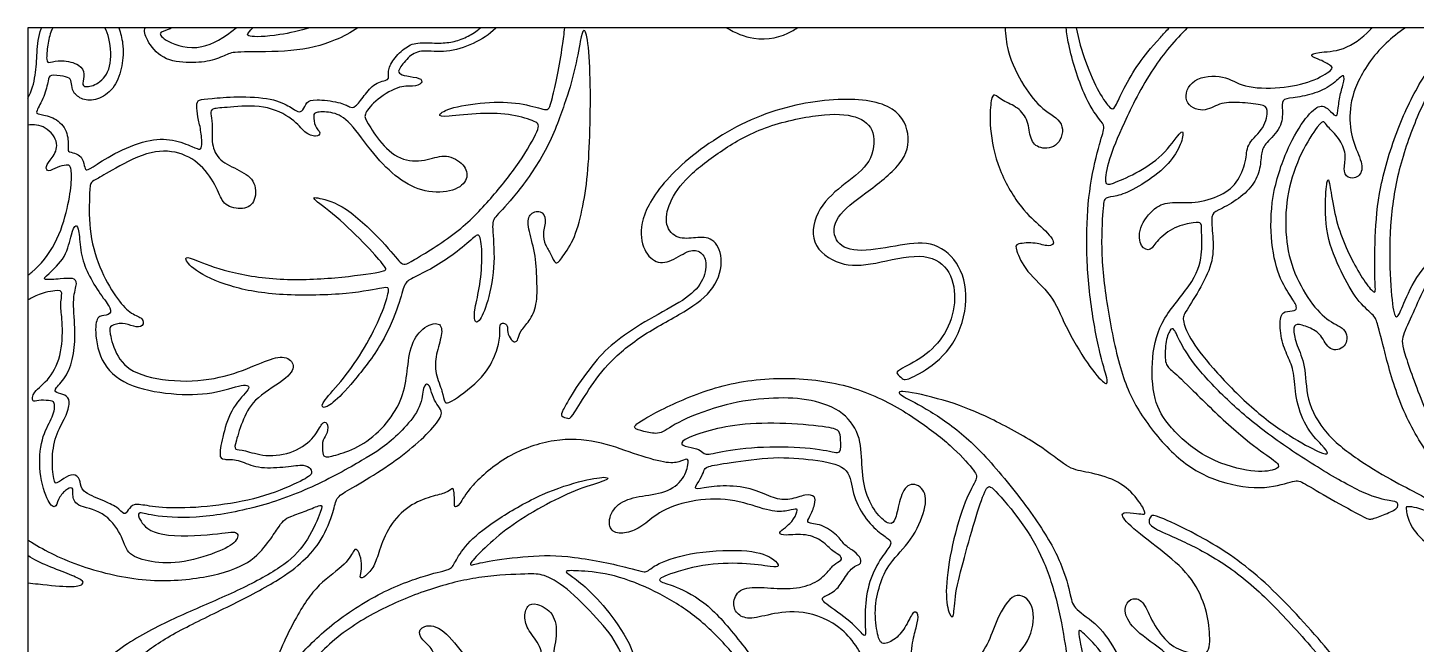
# Model space of a CAD drawing. Header units: millimetres. Extents: x 13 to 273, y -113 to 93.
# Drawn here: x 13.1 to 86.6, y 59.9 to 92.6 of the extents above; entities that cross this region are included whole.
import ezdxf

# ---------------------------------------------------------------- set-up
doc = ezdxf.new("R2010")
doc.units = ezdxf.units.MM
doc.header["$MEASUREMENT"] = 0
doc.layers.add('Layer 03', color=5, linetype='Continuous')

msp = doc.modelspace()

# ---------------------------------------------------------------- linework, layer by layer
at = {"layer": 'Layer 03'}
for p, q in [((13.123, 92.581), (13.123, -97.448)), ((172.577, 92.581), (13.123, 92.581))]:
    msp.add_line(p, q, dxfattribs=at)
for points, knots in [([(13.123, 88.853), (13.341, 89.229), (13.557, 90.089), (13.607, 91.242), (13.677, 92.141), (13.851, 92.565), (13.858, 92.581)], [104.133698, 104.133698, 104.133698, 104.133698, 105.724371, 107.326256, 108.92814, 108.993281, 108.993281, 108.993281, 108.993281]), ([(17.938, 92.581), (18.038, 92.304), (18.224, 91.553), (18.137, 90.555), (17.784, 89.425), (16.915, 88.751), (16.078, 88.714), (15.525, 89.099), (15.438, 89.537), (15.419, 89.887), (15.074, 90.031), (14.239, 90.103), (14.231, 89.884), (14.018, 88.922), (13.504, 88.072), (13.665, 88.006), (14.441, 87.903), (15.225, 87.244), (15.285, 86.292), (15.211, 86.016), (15.596, 85.957), (15.981, 85.787), (16.136, 85.247), (16.166, 85.003), (16.432, 85.106), (17.625, 85.928), (19.489, 86.697), (20.812, 86.714), (21.952, 86.232), (22.259, 86.109), (22.364, 86.285), (22.29, 87.197), (22.113, 87.86), (22.043, 88.517), (22.126, 88.798), (22.747, 88.827), (24.135, 88.957), (26.126, 88.868), (27.072, 88.369), (27.442, 88.094), (27.692, 88.162), (27.864, 88.661), (28.26, 88.816), (29.697, 88.653), (30.187, 88.36), (30.42, 88.326), (30.927, 88.971), (31.474, 89.706), (32.326, 89.8), (32.145, 90.179), (32.352, 90.807), (33.062, 91.535), (33.689, 91.839), (34.826, 91.741), (35.609, 91.808), (36.351, 92.069), (36.833, 92.365), (37.053, 92.554), (37.084, 92.581)], [49.95876, 49.95876, 49.95876, 49.95876, 50.514083, 51.449529, 52.384975, 53.320421, 54.255866, 55.191312, 56.126758, 57.062204, 57.99765, 58.933096, 59.868542, 60.803988, 61.739434, 62.67488, 63.610326, 64.545772, 65.481218, 66.416664, 67.35211, 68.287556, 69.223002, 70.158448, 71.093894, 72.02934, 72.964786, 73.900232, 74.835678, 75.771124, 76.70657, 77.642016, 78.577462, 79.512908, 80.448354, 81.3838, 82.319246, 83.254692, 84.190138, 85.125584, 86.06103, 86.996476, 87.931922, 88.867368, 89.802813, 90.738259, 91.673705, 92.609151, 93.544597, 94.480043, 95.415489, 96.350935, 97.286381, 98.221827, 99.157273, 100.092719, 101.028165, 101.184975, 101.184975, 101.184975, 101.184975]), ([(14.447, 92.581), (14.425, 92.537), (14.283, 92.227), (14.174, 91.705), (14.084, 90.762), (14.244, 90.722), (14.856, 90.913), (15.95, 90.652), (16.151, 90.13), (15.991, 89.598), (16.101, 89.407), (16.854, 89.558), (17.596, 90.391), (17.514, 91.817), (17.289, 92.414), (17.207, 92.581)], [0.705769, 0.705769, 0.705769, 0.705769, 0.84557, 1.691141, 2.536711, 3.382282, 4.227852, 5.073422, 5.918993, 6.764563, 7.610134, 8.455704, 9.301274, 10.146845, 10.540291, 10.540291, 10.540291, 10.540291]), ([(37.909, 92.581), (37.897, 92.569), (37.576, 92.238), (36.732, 91.69), (35.262, 91.221), (33.964, 91.429), (33.315, 91.131), (32.739, 90.365), (32.721, 90.176), (33.117, 90.013), (33.946, 89.941), (34.046, 89.644), (33.532, 89.437), (32.766, 89.554), (31.399, 88.666), (30.876, 87.931), (31.05, 87.644), (31.785, 86.435), (32.973, 85.442), (34.337, 85.563), (35.26, 85.94), (36.279, 85.362), (36.487, 84.568), (35.757, 83.886), (34.121, 83.814), (32.717, 84.552), (31.441, 85.811), (30.122, 87.718), (29.298, 88.131), (28.322, 88.14), (28.238, 87.973), (28.296, 87.34), (28.679, 87.008), (28.43, 86.766), (27.76, 86.989), (27.274, 87.736), (25.657, 88.556), (23.647, 88.345), (22.837, 88.327), (22.782, 88.069), (22.925, 87.561), (22.824, 86.545), (23.126, 85.602), (24.2, 85.096), (25.192, 84.567), (25.229, 83.37), (24.567, 82.893), (23.471, 83.155), (23.254, 83.876), (22.473, 85.257), (21.177, 86.067), (19.484, 86.111), (17.358, 84.914), (16.642, 84.49), (16.434, 84.411), (16.385, 83.838), (16.348, 81.63), (16.991, 79.615), (17.907, 78.115), (18.627, 77.38), (19.255, 77.237), (19.264, 76.743), (18.741, 76.724), (18.143, 77.009), (17.458, 76.8), (17.43, 76.572), (17.772, 75.108), (18.894, 74.11), (21.577, 73.754), (23.871, 74.143), (25.6, 74.911), (26.663, 75.275), (27.308, 74.815), (27.032, 74.078), (25.112, 73.003), (24.509, 71.884), (24.109, 70.589), (24.033, 70.208), (24.551, 70.252), (25.637, 69.841), (27.278, 70.044), (28.372, 70.953), (28.691, 71.708), (28.987, 71.746), (29.032, 71.085), (28.698, 70.805), (28.721, 70.152), (28.758, 69.789), (29.447, 69.946), (30.754, 70.391), (32.044, 71.457), (32.939, 72.833), (33.211, 74.191), (33.318, 75.704), (33.977, 76.752), (35.005, 77.072), (35.083, 76.341), (34.706, 75.289), (34.662, 74.262), (35.115, 73.282), (35.151, 72.703), (35.44, 72.65), (37.348, 74.11), (37.941, 75.391), (38.153, 76.297), (38.064, 76.9), (38.298, 76.984), (38.553, 76.821), (38.478, 76.473), (38.701, 76.033), (38.918, 75.903), (39.081, 76.056), (39.162, 76.526), (39.672, 77.011), (40.094, 77.876), (40.076, 79.189), (40.004, 80.705), (39.56, 82.02), (39.605, 82.749), (40.304, 82.967), (40.605, 82.441), (40.342, 81.682), (40.507, 81.073), (40.808, 80.607), (41.071, 79.983), (41.296, 80.299), (42.025, 81.253), (42.484, 82.893), (42.772, 84.727), (42.89, 87.115), (42.92, 89.939), (42.758, 92.259), (42.536, 92.562), (42.394, 92.081), (42.073, 90.266), (41.758, 89.213), (41.52, 88.511), (41.281, 87.809), (40.642, 86.056), (38.87, 83.582), (37.8, 82.529), (37.667, 82.195), (37.901, 80.189), (37.483, 77.949), (36.965, 76.896), (36.747, 77.013), (36.747, 77.631), (37.082, 78.935), (37.199, 80.607), (37.059, 81.75), (36.796, 81.537), (35.708, 80.599), (34.594, 79.863), (33.37, 79.276), (33.058, 79.088), (32.812, 78.01), (31.965, 75.884), (30.285, 73.717), (29.195, 72.602), (28.682, 72.397), (28.669, 72.743), (29.836, 73.961), (30.977, 75.615), (31.901, 77.461), (32.298, 78.807), (32.157, 78.884), (30.298, 78.461), (26.464, 78.359), (23.728, 78.832), (21.796, 79.779), (21.361, 80.465), (21.728, 80.426), (23.278, 79.726), (26.241, 79.17), (29.473, 79.307), (32.133, 79.691), (32.13, 79.812), (31.362, 80.735), (29.625, 82.497), (28.056, 83.625), (28.386, 83.607), (29.878, 83.247), (32.078, 81.113), (32.94, 79.97), (33.162, 80.04), (35.95, 81.719), (37.646, 83.524), (39.209, 85.469), (40.267, 87.353), (40.121, 87.596), (38.808, 88.01), (37.142, 88.095), (35.173, 87.846), (34.747, 87.931), (35.416, 88.369), (37.641, 88.697), (39.428, 88.587), (40.656, 88.15), (40.79, 88.369), (41.345, 90.925), (41.511, 92.268), (41.541, 92.581)], [109.670524, 109.670524, 109.670524, 109.670524, 109.721085, 111.027289, 112.333492, 113.639695, 114.945899, 116.252102, 117.558306, 118.864509, 120.170712, 121.476916, 122.783119, 124.089323, 125.395526, 126.701729, 128.007933, 129.314136, 130.62034, 131.926543, 133.232746, 134.53895, 135.845153, 137.151357, 138.45756, 139.763763, 141.069967, 142.37617, 143.682374, 144.988577, 146.29478, 147.600984, 148.907187, 150.213391, 151.519594, 152.825797, 154.132001, 155.438204, 156.744408, 158.050611, 159.356814, 160.663018, 161.969221, 163.275425, 164.581628, 165.887831, 167.194035, 168.500238, 169.806441, 171.112645, 172.418848, 173.725052, 175.031255, 176.337458, 177.643662, 178.949865, 180.256069, 181.562272, 182.868475, 184.174679, 185.480882, 186.787086, 188.093289, 189.399492, 190.705696, 192.011899, 193.318103, 194.624306, 195.930509, 197.236713, 198.542916, 199.84912, 201.155323, 202.461526, 203.76773, 205.073933, 206.380137, 207.68634, 208.992543, 210.298747, 211.60495, 212.911154, 214.217357, 215.52356, 216.829764, 218.135967, 219.442171, 220.748374, 222.054577, 223.360781, 224.666984, 225.973188, 227.279391, 228.585594, 229.891798, 231.198001, 232.504204, 233.810408, 235.116611, 236.422815, 237.729018, 239.035221, 240.341425, 241.647628, 242.953832, 244.260035, 245.566238, 246.872442, 248.178645, 249.484849, 250.791052, 252.097255, 253.403459, 254.709662, 256.015866, 257.322069, 258.628272, 259.934476, 261.240679, 262.546883, 263.853086, 265.159289, 266.465493, 267.771696, 269.0779, 270.384103, 271.690306, 272.99651, 274.302713, 275.608917, 276.91512, 278.221323, 279.527527, 280.83373, 282.139934, 283.446137, 283.446137, 283.446137, 284.75234, 286.058544, 287.364747, 288.670951, 289.977154, 291.283357, 292.589561, 293.895764, 295.201967, 296.508171, 297.814374, 299.120578, 300.426781, 301.732984, 303.039188, 304.345391, 305.651595, 306.957798, 308.264001, 309.570205, 310.876408, 312.182612, 313.488815, 314.795018, 316.101222, 317.407425, 318.713629, 320.019832, 321.326035, 322.632239, 323.938442, 325.244646, 326.550849, 327.857052, 329.163256, 330.469459, 331.775663, 333.081866, 334.388069, 335.694273, 337.000476, 338.30668, 339.612883, 340.919086, 342.22529, 343.531493, 344.837697, 346.1439, 347.450103, 348.756307, 350.06251, 351.368714, 352.674917, 353.98112, 355.287324, 356.593527, 357.899731, 359.205934, 360.512137, 361.818341, 363.124544, 364.430747, 364.827479, 364.827479, 364.827479, 364.827479]), ([(30.589, 92.581), (30.224, 92.324), (29.135, 91.744), (27.165, 91.275), (24.168, 91.325), (23.734, 91.221), (22.948, 90.817), (21.735, 90.693), (20.205, 90.859), (19.361, 91.96), (19.265, 92.431), (19.337, 92.581)], [128.538929, 128.538929, 128.538929, 128.538929, 129.091544, 130.02699, 130.962436, 131.897882, 132.833328, 133.768774, 134.70422, 135.639666, 136.542721, 136.542721, 136.542721, 136.542721]), ([(20.761, 92.581), (20.691, 92.539), (20.398, 92.405), (20.007, 92.365), (20.304, 91.893), (22.121, 91.244), (23.527, 92.061), (24.157, 92.581)], [7.191667, 7.191667, 7.191667, 7.191667, 7.675451, 9.210541, 10.745632, 12.280722, 13.483893, 13.483893, 13.483893, 13.483893]), ([(28.071, 92.581), (27.517, 92.417), (26.055, 92.098), (24.608, 92.08), (24.734, 92.272), (25.026, 92.581)], [75.101759, 75.101759, 75.101759, 75.101759, 76.167884, 77.860503, 79.388524, 79.388524, 79.388524, 79.388524]), ([(50.099, 92.581), (50.564, 92.302), (51.778, 91.812), (53.15, 92.117), (53.757, 92.514), (53.845, 92.581)], [269.641753, 269.641753, 269.641753, 269.641753, 270.718466, 272.32035, 272.617449, 272.617449, 272.617449, 272.617449]), ([(64.849, 92.581), (64.863, 92.194), (65.009, 91.03), (65.848, 89.411), (66.793, 88.221), (68.083, 87.593), (67.734, 86.239), (66.633, 86.129), (66.148, 86.649), (66.1, 87.675), (65.553, 88.379), (64.678, 88.721), (64.26, 89.111), (64.11, 88.878), (63.994, 87.634), (64.307, 85.353), (65.619, 83.042), (66.611, 82.199), (67.63, 81.205), (67.145, 80.958), (66.513, 81.229), (65.395, 81.164), (65.387, 80.917), (65.888, 79.684), (67.392, 78.455), (67.951, 76.878), (69.264, 74.653), (70.207, 73.596), (70.331, 73.842), (69.828, 75.309), (69.274, 78.428), (69.106, 81.571), (69.31, 84.304), (69.889, 86.664), (70.175, 87.397), (69.889, 87.642), (69.054, 88.813), (68.27, 91.209), (68.108, 92.308), (68.082, 92.581)], [219.714014, 219.714014, 219.714014, 219.714014, 220.504489, 221.927098, 223.349708, 224.772318, 226.194927, 227.617537, 229.040146, 230.462756, 231.885366, 233.307975, 234.730585, 236.153194, 237.575804, 238.998414, 240.421023, 241.843633, 243.266242, 244.688852, 246.111462, 247.534071, 248.956681, 250.37929, 251.8019, 253.22451, 254.647119, 256.069729, 257.492339, 258.914948, 260.337558, 261.760167, 263.182777, 264.605387, 266.027996, 267.450606, 268.873215, 270.295825, 270.808819, 270.808819, 270.808819, 270.808819]), ([(68.615, 92.581), (68.726, 91.959), (69.106, 90.672), (69.833, 89.075), (70.463, 88.205), (70.657, 88.297), (71.081, 89.316), (71.928, 90.747), (72.521, 91.469), (73.064, 92.07), (73.205, 92.227), (73.363, 92.4), (73.534, 92.581)], [276.150305, 276.150305, 276.150305, 276.150305, 277.408873, 278.831483, 280.254092, 281.676702, 283.099311, 284.521921, 285.944531, 285.944531, 285.944531, 286.314994, 286.314994, 286.314994, 286.314994]), ([(74.492, 92.581), (73.851, 91.946), (72.495, 90.336), (71.025, 87.339), (70.286, 85.541), (70.074, 84.231), (70.419, 84.278), (71.729, 84.827), (73.244, 85.776), (74.193, 87.22), (74.326, 87.024), (74.036, 86.035), (73.197, 85.015), (71.667, 83.987), (70.709, 83.626), (70.105, 83.619), (70.035, 83.226), (69.881, 80.643), (70.277, 77.469), (71.007, 74.003), (72.052, 71.945), (73.993, 69.613), (76.143, 68.435), (78.76, 68.093), (80.26, 68.68), (80.542, 68.544), (82.019, 67.665), (84.001, 66.58), (84.177, 66.519), (84.848, 66.786), (85.672, 67.107), (85.657, 67.48), (85.336, 67.511), (84.039, 67.77), (81.59, 69.16), (78.849, 70.949), (76.681, 72.761), (74.869, 74.666), (74.052, 76.009), (73.789, 76.699), (73.579, 76.654), (73.316, 75.934), (73.294, 74.741), (73.579, 74.531), (74.419, 73.751), (76.928, 71.256), (78.707, 69.924), (79.486, 69.417), (79.146, 69.13), (77.821, 69.01), (75.302, 69.782), (73.502, 71.461), (72.659, 72.781), (72.562, 75.183), (73.067, 77.199), (74.99, 79.218), (75.322, 80.823), (75.222, 81.801), (75.282, 82.27), (74.923, 82.3), (73.815, 82.07), (72.848, 81.322), (72.574, 80.735), (72.002, 80.902), (71.858, 81.969), (72.762, 83.148), (73.647, 83.394), (74.855, 83.257), (76.349, 83.669), (77.25, 84.44), (77.652, 85.698), (77.623, 86.464), (78.616, 87.249), (78.796, 88.352), (78.505, 88.513), (77.222, 88.643), (76.149, 88.623), (75.387, 88.041), (74.183, 88.573), (74.664, 89.987), (76.52, 90.107), (77.372, 89.395), (79.441, 89.347), (81.142, 89.708), (82.249, 90.396), (82.144, 90.559), (81.526, 90.897), (80.909, 91.095), (81.317, 91.316), (82.726, 91.305), (83.808, 92.067), (84.231, 92.539), (84.268, 92.581)], [14.460601, 14.460601, 14.460601, 14.460601, 15.648706, 17.071315, 18.493925, 19.916534, 21.339144, 22.761754, 24.184363, 25.606973, 27.029582, 28.452192, 29.874802, 31.297411, 32.720021, 34.142631, 35.56524, 36.98785, 38.410459, 39.833069, 41.255679, 42.678288, 44.100898, 45.523507, 46.946117, 48.368727, 49.791336, 51.213946, 52.636555, 54.059165, 55.481775, 56.904384, 58.326994, 59.749603, 61.172213, 62.594823, 64.017432, 65.440042, 66.862651, 68.285261, 69.707871, 71.13048, 72.55309, 73.975699, 75.398309, 76.820919, 78.243528, 79.666138, 81.088747, 82.511357, 83.933967, 85.356576, 86.779186, 88.201796, 89.624405, 91.047015, 92.469624, 93.892234, 95.314844, 96.737453, 98.160063, 99.582672, 101.005282, 102.427892, 103.850501, 105.273111, 106.69572, 108.11833, 109.54094, 110.963549, 112.386159, 113.808768, 115.231378, 116.653988, 118.076597, 119.499207, 120.921816, 122.344426, 123.767036, 125.189645, 126.612255, 128.034864, 129.457474, 130.880084, 132.302693, 133.725303, 135.147912, 136.570522, 137.993132, 139.415741, 140.838351, 140.978621, 140.978621, 140.978621, 140.978621]), ([(89.792, 92.581), (89.655, 92.45), (89.037, 91.834), (88.016, 90.635), (86.775, 88.263), (85.716, 85.425), (85.19, 82.522), (85.193, 79.368), (85.403, 77.307), (85.614, 77.197), (85.868, 77.796), (86.666, 79.646), (88.107, 80.975), (89.658, 82.704), (90.178, 84.148), (90.459, 84.084), (90.088, 82.566), (89.157, 81.289), (88.047, 80.23), (87.064, 79.005), (86.439, 77.423), (85.812, 76.21), (85.868, 75.606), (87.078, 72.219), (88.186, 70.117), (89.238, 68.76), (89.396, 68.918), (89.271, 70.806), (89.588, 73.033), (90.357, 74.186), (90.956, 74.593), (90.978, 74.356), (90.165, 72.988), (89.916, 71.292), (89.9, 68.5), (90.076, 67.94), (91.252, 66.731), (92.866, 65.331), (95.577, 63.997), (99.164, 63.16), (102.515, 63.456), (104.684, 64.208), (105.62, 65.378), (106.098, 66.107), (106.366, 66.503), (106.749, 66.72), (107.592, 66.988), (108.436, 67.385), (108.461, 67.171), (107.706, 65.427), (106.606, 64.174), (104.305, 62.911), (101.629, 61.767), (98.846, 60.516), (96.477, 58.829), (95.918, 57.561), (95.946, 56.385), (96.46, 55.65), (97.829, 55.457), (99.097, 55.852), (100.41, 55.962), (101.374, 55.788), (102.282, 55.092), (102.634, 53.905), (102.003, 52.654), (100.65, 51.912), (98.804, 51.819), (97.042, 52.116), (94.914, 51.699), (93.695, 50.339), (93.141, 48.744), (93.115, 46.847), (92.309, 45.983), (90.64, 46.154), (88.493, 48.042), (86.726, 50.872), (85.819, 53.689), (83.7, 57.425), (81.446, 60.326), (77.898, 64.056), (74.834, 65.87), (72.778, 66.797), (72.577, 66.783), (72.416, 66.448), (72.55, 66.152), (73.719, 65.641), (75.976, 64.593), (78.314, 62.82), (80.531, 60.415), (82.983, 57.583), (84.846, 54.176), (86.163, 50.594), (87.479, 47.368), (89.23, 45.399), (91.399, 44.25), (93.615, 44.743), (94.682, 46.103), (94.671, 48.026), (94.589, 49.668), (95.222, 50.911), (96.526, 51.363), (98.164, 51.352), (100.787, 51.217), (102.394, 52.109), (103.076, 53.394), (102.972, 54.91), (102.131, 56.063), (100.22, 56.551), (98.559, 56.322), (97.656, 57.862), (98.713, 59.371), (100.709, 60.619), (103.357, 61.868), (106.265, 63.384), (107.449, 64.336), (108.437, 65.398), (109.086, 67.089), (109.147, 67.7), (109.721, 68.054), (111.371, 69.008), (112.911, 70.083), (114.15, 71.209), (114.862, 72.124), (114.648, 72.463), (114.365, 72.825), (114.173, 73.458), (114.037, 73.774), (113.755, 73.65), (113.721, 72.52), (112.76, 71.333), (111.879, 70.519), (111.189, 70.055), (110.52, 69.663), (109.851, 69.271), (107.866, 68.166), (104.844, 67.095), (101.604, 66.554), (99.279, 66.745), (98.632, 67.009), (98.716, 66.53), (99.567, 65.571), (103.056, 65.754), (104.013, 66.002), (104.001, 65.379), (102.958, 64.804), (100.813, 64.157), (99.124, 64.313), (98.057, 64.708), (97.877, 65.715), (96.871, 67.033), (95.313, 67.237), (95.217, 67.884), (95.277, 68.303), (94.834, 68.147), (94.426, 67.608), (94.343, 67.081), (93.863, 67.44), (93.372, 69.283), (93.61, 71.093), (94.229, 71.986), (94.325, 72.832), (94.003, 72.832), (93.372, 72.891), (93.086, 72.713), (93.05, 73.273), (94.051, 73.951), (94.694, 75.356), (94.694, 77.17), (94.541, 77.889), (94.718, 78.631), (94.458, 78.713), (93.139, 78.454), (91.573, 77.253), (91.255, 76.157), (89.841, 76.263), (90.183, 77.983), (91.561, 78.772), (93.096, 79.491), (94.402, 81.1), (94.997, 83.13), (95.197, 84.489), (95.136, 85.325), (94.942, 85.313), (94.385, 85.228), (93.924, 84.901), (93.742, 85.216), (94.13, 85.652), (94.573, 86.42), (93.839, 87.435), (92.692, 87.482), (91.872, 87.115), (91.568, 86.553), (91.037, 85.788), (90.42, 85.796), (90.147, 86.381), (90.436, 87.365), (91.131, 87.654), (91.958, 87.817), (92.958, 88.792), (93.284, 90.087), (93.334, 91.242), (93.404, 92.141), (93.578, 92.565), (93.585, 92.581)], [122.892848, 122.892848, 122.892848, 122.892848, 123.3451, 124.946984, 126.548869, 128.150753, 129.752637, 131.354522, 132.956406, 134.558291, 136.160175, 137.76206, 139.363944, 140.965828, 142.567713, 144.169597, 145.771482, 147.373366, 148.97525, 150.577135, 152.179019, 153.780904, 155.382788, 156.984673, 158.586557, 160.188441, 161.790326, 163.39221, 164.994095, 166.595979, 168.197863, 169.799748, 171.401632, 173.003517, 174.605401, 176.207285, 177.80917, 179.411054, 181.012939, 182.614823, 184.216708, 185.818592, 187.420476, 189.022361, 190.624245, 192.22613, 193.828014, 195.429898, 197.031783, 198.633667, 200.235552, 201.837436, 203.439321, 205.041205, 206.643089, 208.244974, 209.846858, 211.448743, 213.050627, 214.652511, 216.254396, 217.85628, 219.458165, 221.060049, 222.661933, 224.263818, 225.865702, 227.467587, 229.069471, 230.671356, 232.27324, 233.875124, 235.477009, 237.078893, 238.680778, 240.282662, 241.884546, 243.486431, 245.088315, 246.6902, 248.292084, 249.893968, 251.495853, 253.097737, 254.699622, 256.301506, 257.903391, 259.505275, 261.107159, 262.709044, 264.310928, 265.912813, 267.514697, 269.116581, 270.718466, 272.32035, 273.922235, 275.524119, 277.126004, 278.727888, 280.329772, 281.931657, 283.533541, 285.135426, 286.73731, 288.339194, 289.941079, 291.542963, 293.144848, 294.746732, 296.348616, 297.950501, 299.552385, 301.15427, 302.756154, 304.358039, 305.959923, 307.561807, 309.163692, 310.765576, 312.367461, 313.969345, 315.571229, 317.173114, 318.774998, 320.376883, 321.978767, 323.580652, 325.182536, 326.78442, 328.386305, 329.988189, 329.988189, 329.988189, 331.590074, 333.191958, 334.793842, 336.395727, 337.997611, 339.599496, 341.20138, 342.803264, 344.405149, 346.007033, 347.608918, 349.210802, 350.812687, 352.414571, 354.016455, 355.61834, 357.220224, 358.822109, 360.423993, 362.025877, 363.627762, 365.229646, 366.831531, 368.433415, 370.035299, 371.637184, 373.239068, 374.840953, 376.442837, 378.044722, 379.646606, 381.24849, 382.850375, 384.452259, 386.054144, 387.656028, 389.257912, 390.859797, 392.461681, 394.063566, 395.66545, 397.267335, 398.869219, 400.471103, 402.072988, 403.674872, 405.276757, 406.878641, 408.480525, 410.08241, 411.684294, 413.286179, 414.888063, 416.489947, 418.091832, 419.693716, 421.295601, 422.897485, 424.49937, 426.101254, 427.703138, 429.305023, 430.906907, 432.508792, 434.110676, 435.71256, 437.314445, 438.916329, 438.98147, 438.98147, 438.98147, 438.98147]), ([(86.034, 92.581), (85.666, 92.332), (84.491, 91.397), (83.305, 89.548), (83.002, 87.853), (83.261, 86.415), (83.855, 85.303), (83.596, 84.609), (82.919, 84.584), (82.735, 85.086), (82.935, 85.872), (82.551, 86.75), (81.831, 87.41), (81.748, 87.653), (81.489, 87.552), (80.477, 85.997), (79.745, 83.878), (79.636, 81.704), (79.992, 79.819), (80.999, 77.984), (81.997, 76.968), (83.013, 76.638), (82.938, 75.593), (81.978, 75.405), (81.601, 76.365), (80.933, 76.732), (80.2, 76.959), (80.086, 76.637), (80.247, 75.776), (80.777, 74.774), (80.739, 72.92), (81.742, 71.037), (83.621, 69.631), (85.55, 68.483), (87.06, 67.761), (87.514, 67.364), (87.465, 67.045), (87.032, 66.988), (86.677, 67.18), (86.053, 67.251), (86.053, 67.144), (86.238, 66.244), (87.046, 65.258), (89.074, 64.124), (91.17, 63.405), (93.494, 63.111), (95.225, 62.945), (95.838, 63.103), (95.776, 63.339), (95.033, 63.653), (93.739, 64.143), (92.936, 64.544), (92.174, 65.081), (91.412, 65.617), (89.167, 67.363), (87.045, 70.136), (85.64, 72.725), (84.812, 75.894), (84.53, 77.051), (84.392, 77.352), (83.466, 78.09), (82.652, 79.618), (81.776, 81.558), (81.798, 83.993), (81.935, 84.681), (82.035, 84.343), (82.26, 82.731), (82.723, 81.268), (83.36, 79.968), (83.998, 78.931), (84.498, 78.406), (84.41, 78.956), (84.41, 81.481), (84.598, 84.043), (85.603, 87.346), (86.875, 89.925), (88.145, 91.652), (88.874, 92.396), (89.067, 92.581)], [43.326094, 43.326094, 43.326094, 43.326094, 43.978281, 45.548934, 47.119587, 48.69024, 50.260893, 51.831546, 53.402199, 54.972852, 56.543505, 58.114158, 59.68481, 61.255463, 62.826116, 64.396769, 65.967422, 67.538075, 69.108728, 70.679381, 72.250034, 73.820687, 75.39134, 76.961992, 78.532645, 80.103298, 81.673951, 83.244604, 84.815257, 86.38591, 87.956563, 89.527216, 91.097869, 92.668521, 94.239174, 95.809827, 97.38048, 98.951133, 100.521786, 102.092439, 103.663092, 105.233745, 106.804398, 108.375051, 109.945703, 111.516356, 113.087009, 114.657662, 116.228315, 117.798968, 119.369621, 120.940274, 120.940274, 120.940274, 122.510927, 124.08158, 125.652233, 127.222885, 128.793538, 130.364191, 131.934844, 133.505497, 135.07615, 136.646803, 138.217456, 139.788109, 141.358762, 142.929415, 144.500067, 146.07072, 147.641373, 149.212026, 150.782679, 152.353332, 153.923985, 155.494638, 157.065291, 157.658819, 157.658819, 157.658819, 157.658819]), ([(13.123, 79.48), (13.193, 79.53), (13.742, 79.95), (14.675, 81.1), (15.27, 83.13), (15.47, 84.489), (15.409, 85.325), (15.215, 85.313), (14.658, 85.228), (14.197, 84.901), (14.015, 85.216), (14.403, 85.652), (14.846, 86.42), (14.138, 87.4), (13.426, 87.461), (13.123, 87.427)], [70.251251, 70.251251, 70.251251, 70.251251, 70.482914, 72.084799, 73.686683, 75.288567, 76.890452, 78.492336, 80.094221, 81.696105, 83.297989, 84.899874, 86.501758, 88.103643, 89.538946, 89.538946, 89.538946, 89.538946]), ([(13.123, 44.641), (13.33, 44.706), (14.131, 45.052), (14.955, 46.103), (14.944, 48.026), (14.862, 49.668), (15.495, 50.911), (16.799, 51.363), (18.437, 51.352), (21.06, 51.217), (22.667, 52.109), (23.349, 53.394), (23.245, 54.91), (22.404, 56.063), (20.493, 56.551), (18.832, 56.322), (17.929, 57.862), (18.986, 59.371), (20.982, 60.619), (23.63, 61.868), (26.538, 63.384), (27.722, 64.336), (28.711, 65.398), (29.359, 67.089), (29.42, 67.7), (29.994, 68.054), (31.644, 69.008), (33.184, 70.083), (34.424, 71.209), (35.136, 72.124), (34.921, 72.463), (34.638, 72.825), (34.446, 73.458), (34.311, 73.774), (34.028, 73.65), (33.994, 72.52), (33.033, 71.333), (32.152, 70.519), (31.462, 70.055), (30.793, 69.663), (30.124, 69.271), (28.139, 68.166), (25.117, 67.095), (21.877, 66.554), (19.552, 66.745), (18.905, 67.009), (18.989, 66.53), (19.84, 65.571), (23.329, 65.754), (24.286, 66.002), (24.274, 65.379), (23.231, 64.804), (21.086, 64.157), (19.397, 64.313), (18.33, 64.708), (18.15, 65.715), (17.144, 67.033), (15.586, 67.237), (15.49, 67.884), (15.55, 68.303), (15.107, 68.147), (14.699, 67.608), (14.616, 67.081), (14.136, 67.44), (13.645, 69.283), (13.883, 71.093), (14.502, 71.986), (14.598, 72.832), (14.276, 72.832), (13.645, 72.891), (13.359, 72.713), (13.323, 73.273), (14.324, 73.951), (14.967, 75.356), (14.967, 77.17), (14.814, 77.889), (14.991, 78.631), (14.731, 78.713), (13.777, 78.526), (13.206, 78.21), (13.123, 78.16)], [271.811084, 271.811084, 271.811084, 271.811084, 272.32035, 273.922235, 275.524119, 277.126004, 278.727888, 280.329772, 281.931657, 283.533541, 285.135426, 286.73731, 288.339194, 289.941079, 291.542963, 293.144848, 294.746732, 296.348616, 297.950501, 299.552385, 301.15427, 302.756154, 304.358039, 305.959923, 307.561807, 309.163692, 310.765576, 312.367461, 313.969345, 315.571229, 317.173114, 318.774998, 320.376883, 321.978767, 323.580652, 325.182536, 326.78442, 328.386305, 329.988189, 329.988189, 329.988189, 331.590074, 333.191958, 334.793842, 336.395727, 337.997611, 339.599496, 341.20138, 342.803264, 344.405149, 346.007033, 347.608918, 349.210802, 350.812687, 352.414571, 354.016455, 355.61834, 357.220224, 358.822109, 360.423993, 362.025877, 363.627762, 365.229646, 366.831531, 368.433415, 370.035299, 371.637184, 373.239068, 374.840953, 376.442837, 378.044722, 379.646606, 381.24849, 382.850375, 384.452259, 386.054144, 387.656028, 389.257912, 390.859797, 391.132215, 391.132215, 391.132215, 391.132215]), ([(13.123, 65.471), (13.188, 65.428), (13.958, 64.928), (15.85, 63.997), (19.437, 63.16), (22.788, 63.456), (24.957, 64.208), (25.893, 65.378), (26.371, 66.107), (26.639, 66.503), (27.022, 66.72), (27.865, 66.988), (28.709, 67.385), (28.734, 67.171), (27.979, 65.427), (26.88, 64.174), (24.578, 62.911), (21.902, 61.767), (19.119, 60.516), (16.75, 58.829), (16.191, 57.561), (16.219, 56.385), (16.733, 55.65), (18.102, 55.457), (19.37, 55.852), (20.683, 55.962), (21.647, 55.788), (22.555, 55.092), (22.907, 53.905), (22.277, 52.654), (20.923, 51.912), (19.077, 51.819), (17.315, 52.116), (15.187, 51.699), (13.968, 50.339), (13.414, 48.744), (13.395, 47.314), (13.177, 46.791), (13.123, 46.695)], [179.260501, 179.260501, 179.260501, 179.260501, 179.411054, 181.012939, 182.614823, 184.216708, 185.818592, 187.420476, 189.022361, 190.624245, 192.22613, 193.828014, 195.429898, 197.031783, 198.633667, 200.235552, 201.837436, 203.439321, 205.041205, 206.643089, 208.244974, 209.846858, 211.448743, 213.050627, 214.652511, 216.254396, 217.85628, 219.458165, 221.060049, 222.661933, 224.263818, 225.865702, 227.467587, 229.069471, 230.671356, 232.27324, 233.875124, 234.2922, 234.2922, 234.2922, 234.2922]), ([(13.123, 63.198), (13.31, 63.174), (14.194, 63.07), (15.499, 62.945), (16.111, 63.103), (16.049, 63.339), (15.306, 63.653), (14.161, 64.087), (13.488, 64.408), (13.123, 64.632)], [111.108035, 111.108035, 111.108035, 111.108035, 111.516356, 113.087009, 114.657662, 116.228315, 117.798968, 119.369621, 120.397586, 120.397586, 120.397586, 120.397586])]:
    msp.add_open_spline(points, degree=3, knots=knots, dxfattribs=at)
for points in [[(77.92, 84.24), (78.13, 84.525), (78.375, 85.134), (78.4, 86.061), (78.598, 86.417), (79.514, 87.305), (79.539, 88.245), (79.463, 88.803), (79.996, 88.854), (81.126, 89.032), (82.179, 89.527), (82.789, 90.212), (82.814, 89.793), (82.586, 89.133), (82.471, 88.295), (82.433, 87.788), (82.091, 88.13), (81.621, 88.6), (80.91, 88.067), (79.907, 86.556), (78.955, 83.954), (78.853, 81.44), (79.304, 79.316), (80.05, 78.269), (80.321, 77.775), (80.234, 77.572), (79.614, 77.591), (79.375, 77.308), (79.425, 76.08), (79.819, 75.151), (80.155, 74.411), (80.194, 72.998), (80.693, 71.451), (81.704, 70.395), (82.019, 69.982), (81.642, 70.008), (79.93, 70.912), (77.928, 72.361), (75.693, 74.664), (74.542, 76.198), (74.203, 77.197), (74.353, 77.461), (75.242, 78.869), (75.899, 80.258), (75.846, 81.569), (75.727, 82.73), (76.028, 82.867), (77.116, 83.424), (77.71, 83.955), (77.92, 84.24)], [(51.406, 87.703), (52.796, 88.319), (55.708, 88.967), (59.03, 88.637), (59.904, 86.966), (59.535, 85.373), (57.398, 83.78), (55.766, 82.576), (55.728, 81.236), (56.854, 80.633), (59.108, 81.041), (60.958, 81.35), (62.414, 80.283), (62.996, 78.245), (62.239, 75.684), (60.514, 74.313), (59.512, 73.893), (59.467, 73.982), (59.038, 74.296), (59.19, 74.457), (60.756, 75.235), (61.84, 76.504), (62.321, 78.25), (61.933, 79.924), (60.517, 80.737), (57.841, 80.027), (56.108, 79.913), (54.421, 81.102), (54.897, 83.114), (56.405, 84.377), (57.832, 85.397), (58.046, 87.172), (57.069, 87.974), (55.204, 88.076), (51.971, 87.369), (49.872, 86.136), (47.966, 84.711), (47.006, 83.306), (46.805, 82.074), (47.496, 81.351), (48.488, 81.481), (49.38, 81.524), (49.998, 80.46), (49.566, 78.734), (47.992, 77.563), (45.525, 76.294), (43.716, 74.748), (42.661, 73.206), (41.871, 71.88), (41.734, 71.88), (41.311, 72.017), (41.391, 72.234), (41.929, 73.229), (43.141, 74.956), (44.216, 76.008), (45.988, 77.171), (47.93, 78.159), (48.895, 79.089), (49.115, 80.241), (48.713, 80.793), (48.092, 80.851), (47.057, 80.08), (46.137, 80.161), (45.505, 81.208), (45.598, 82.807), (47.364, 85.273), (50.015, 87.087), (51.406, 87.703)], [(16.959, 78.496), (16.738, 78.811), (16.276, 79.581), (15.898, 80.631), (15.856, 81.901), (15.667, 82.237), (15.436, 81.754), (15.173, 80.41), (14.124, 79.466), (13.84, 79.203), (14.901, 79.287), (15.562, 79.35), (15.782, 79.098), (15.478, 78.353), (15.645, 76.631), (15.596, 75.304), (15.224, 74.121), (14.528, 73.466), (14.575, 73.245), (15.152, 73.16), (15.369, 72.853), (15.227, 72.122), (14.621, 71.128), (14.363, 69.864), (14.5, 68.506), (14.638, 68.411), (15.162, 68.841), (15.67, 68.996), (15.956, 68.546), (15.885, 68.052), (17.144, 67.526), (17.874, 67.223), (18.248, 66.734), (18.417, 67.045), (18.711, 67.401), (19.29, 67.295), (20.75, 67.099), (23.227, 67.251), (25.72, 67.739), (27.814, 68.665), (28.242, 68.992), (28.041, 69.345), (27.651, 69.47), (26.506, 69.282), (25.097, 69.269), (24.254, 69.76), (23.449, 69.697), (23.222, 69.86), (23.449, 71.018), (23.895, 72.537), (25.02, 73.55), (24.645, 73.775), (22.944, 73.162), (20.768, 73.124), (18.251, 73.598), (16.879, 74.896), (16.631, 76.825), (16.879, 77.394), (17.435, 77.32), (17.601, 77.691), (17.18, 78.181), (16.959, 78.496)], [(63.375, 52.214), (62.948, 51.945), (61.724, 51.082), (61.007, 49.002), (61.252, 46.851), (61.129, 45.347), (60.377, 44.91), (59.87, 44.857), (60.168, 44.385), (62.126, 43.686), (64.539, 45.312), (66.987, 48.302), (68.229, 51.712), (68.582, 55.789), (68.299, 58.052), (68.194, 58.083), (67.284, 57.749), (65.955, 56.744), (65.056, 55.855), (64.742, 55.845), (64.669, 56.221), (66.311, 58.062), (67.556, 58.669), (68.173, 58.826), (68.121, 59.37), (67.678, 62.08), (66.897, 64.483), (65.806, 66.374), (64.116, 68.359), (63.868, 68.359), (63.348, 66.858), (62.663, 64.46), (62.167, 62.558), (62.155, 61.282), (61.907, 61.388), (61.647, 62.558), (61.931, 64.85), (62.644, 67.445), (63.386, 68.723), (63.347, 68.991), (62.235, 70.269), (60.446, 71.701), (57.877, 73.28), (54.736, 74.09), (50.898, 74.019), (47.693, 72.933), (45.183, 71.591), (45.196, 71.337), (45.906, 71.173), (46.629, 71.008), (47.479, 71.756), (50.155, 72.733), (52.374, 73.012), (54.366, 72.974), (56.192, 72.403), (57.232, 71.058), (57.243, 69.477), (57.419, 67.903), (58.074, 66.77), (58.758, 66.212), (59.071, 66.476), (59.256, 67.649), (59.706, 68.588), (60.645, 68.226), (60.703, 67.151), (59.921, 65.411), (58.665, 64.229), (58.196, 63.093), (57.898, 61.788), (58.097, 60.344), (58.316, 59.845), (59.083, 60.194), (59.641, 60.901), (59.97, 61.758), (60.308, 61.569), (60.179, 60.921), (59.93, 60.134), (59.822, 58.644), (60.284, 57.276), (60.848, 56.652), (61.069, 56.742), (61.432, 57.467), (63.139, 58.813), (63.969, 59.913), (64.353, 61.2), (65.321, 62.908), (66.488, 62.104), (66.287, 60.226), (65.12, 58.925), (63.189, 57.999), (62.036, 57.168), (61.295, 56.19), (61.03, 55.003), (61.267, 53.807), (61.068, 52.98), (60.536, 52.553), (60.811, 52.401), (62.084, 52.715), (63.204, 53.237), (63.821, 54.034), (64.799, 55.06), (65.616, 54.908), (65.834, 54.091), (65.179, 53.094), (64.286, 52.696), (63.802, 52.483), (63.375, 52.214)], [(64.096, 71.875), (64.894, 71.488), (66.763, 70.478), (68.199, 69.227), (68.989, 69.096), (70.582, 68.753), (71.688, 67.937), (72.36, 66.844), (72.162, 66.818), (71.715, 66.884), (70.846, 66.976), (71.293, 66.304), (73.075, 64.946), (74.701, 63.622), (75.491, 61.949), (75.707, 60.587), (75.673, 59.235), (74.65, 59.473), (73.651, 59.769), (72.708, 60.905), (72.23, 62.155), (71.776, 62.427), (71.231, 62.223), (71.128, 61.405), (71.969, 60.428), (73.912, 59.176), (74.847, 57.369), (75.089, 55.698), (75.156, 53.978), (74.731, 51.572), (74.035, 50.255), (73.882, 49.439), (73.947, 48.894), (73.762, 48.753), (72.445, 49.275), (71.651, 50.059), (71.476, 51.692), (71.727, 53.314), (70.997, 53.717), (70.203, 53.379), (70.094, 52.28), (70.355, 51.18), (71.313, 50.016), (71.933, 48.594), (70.988, 46.605), (69.043, 45.308), (66.13, 44.594), (64.415, 44.572), (64.712, 44.891), (66.69, 46.957), (68.582, 50.273), (69.303, 54.408), (69.202, 58.219), (68.664, 60.773), (68.794, 60.708), (69.905, 59.687), (70.884, 57.995), (71.588, 56.44), (71.81, 55.785), (71.958, 55.964), (71.789, 57.413), (70.763, 59.549), (69.808, 61), (68.448, 61.842), (68.353, 62.347), (67.911, 64.169), (66.642, 66.432), (64.154, 69.602), (62.184, 71.502), (60.056, 72.772), (59.084, 73.228), (59.332, 73.424), (61.976, 72.802), (63.298, 72.262), (64.096, 71.875)], [(49.051, 71.203), (49.538, 71.344), (50.647, 71.621), (53.273, 71.68), (55.707, 71.428), (56.108, 71.235), (56.138, 70.849), (56.212, 69.929), (55.499, 70.241), (53.125, 70.463), (50.32, 70.3), (48.984, 69.899), (48.821, 70.166), (48.45, 70.344), (47.664, 70.433), (47.723, 70.775), (48.564, 71.062), (49.051, 71.203)], [(31.745, 64.927), (31.867, 65.286), (32.21, 66.221), (33.278, 67.328), (34.528, 67.795), (35.319, 67.948), (35.596, 68.243), (35.682, 68.119), (35.72, 67.566), (35.672, 67.156), (35.959, 67.242), (36.426, 68.224), (38.46, 70.01), (41.03, 70.879), (43.274, 70.75), (45.229, 70.002), (46.94, 69.499), (47.63, 69.571), (48.047, 69.829), (48.119, 69.556), (47.817, 68.55), (46.746, 67.879), (45.246, 67.794), (44.189, 67.325), (43.788, 66.404), (44.086, 65.781), (44.922, 65.816), (45.723, 66.216), (46.542, 67.009), (48.436, 67.667), (50.613, 67.639), (52.35, 66.958), (53.271, 66.958), (53.827, 67.155), (53.894, 67.026), (53.603, 66.409), (53.061, 66.023), (52.844, 65.8), (53.115, 65.684), (54.358, 65.815), (55.209, 65.42), (55.749, 64.82), (56.174, 64.622), (56.235, 64.379), (55.764, 64.189), (55.505, 63.786), (54.768, 63.102), (53.492, 62.829), (52.078, 62.958), (50.809, 62.973), (50.384, 62.175), (50.617, 61.531), (51.239, 61.224), (52.374, 61.531), (54.07, 61.807), (56.35, 60.951), (57.796, 58.59), (57.976, 56.422), (56.947, 54.483), (55.544, 53.381), (55.455, 51.688), (55.522, 50.664), (54.787, 49.907), (54.364, 49.785), (54.509, 50.442), (53.674, 51.655), (52.048, 51.666), (50.723, 51.277), (48.564, 52.59), (47.483, 54.392), (48.015, 56.286), (48.329, 57.623), (47.95, 58.923), (47.093, 59.118), (46.486, 58.522), (46.4, 57.449), (47.018, 56.614), (47.191, 55.303), (46.764, 54.151), (46.101, 53.623), (45.789, 53.032), (45.725, 52.84), (45.462, 52.928), (45.254, 53.519), (44.279, 54.191), (43.511, 55.142), (43.321, 56.26), (43.434, 56.755), (43.145, 56.803), (42.819, 56.471), (42.773, 55.969), (42.683, 55.643), (42.535, 55.388), (42.331, 55.394), (41.512, 56.286), (40.853, 57.993), (40.805, 59.072), (41.178, 60.408), (41.006, 61.63), (40.023, 62.145), (39.538, 62.04), (39.346, 61.33), (39.655, 60.57), (40.381, 59.749), (40.352, 58.671), (39.961, 57.993), (39.827, 57.249), (39.923, 56.628), (39.484, 56.571), (37.078, 58.127), (35.995, 59.706), (34.838, 61.041), (33.819, 60.883), (33.829, 60.3), (34.472, 59.805), (34.759, 59.172), (34.828, 58.599), (34.917, 58.252), (34.403, 58.223), (31.445, 58.478), (29.393, 57.794), (27.739, 55.784), (26.627, 53.615), (26.567, 51.383), (26.556, 50.778), (26.282, 50.584), (26.019, 50.241), (25.951, 49.67), (25.597, 49.51), (25.345, 49.75), (25.46, 52.719), (25.903, 55.301), (27.275, 58.056), (29.284, 60.309), (31.881, 61.896), (34.638, 62.984), (37.133, 63.573), (39.762, 63.676), (40.359, 63.676), (41.573, 63.059), (43.323, 61.249), (44.493, 59.852), (45.13, 57.632), (45.304, 56.473), (45.51, 56.58), (45.664, 57.501), (45.222, 59.751), (43.836, 61.752), (42.701, 62.951), (41.807, 63.62), (41.437, 63.855), (42.249, 63.837), (44.108, 63.684), (46.382, 62.763), (48.319, 61.603), (50.076, 59.957), (51.518, 58.082), (52.508, 56.566), (53.095, 55.737), (53.246, 55.97), (52.721, 57.587), (50.648, 60.347), (48.933, 62.33), (47.062, 63.139), (46.468, 63.269), (46.613, 63.53), (48.877, 64.214), (51.012, 64.259), (52.629, 64.031), (52.919, 64.015), (52.713, 64.442), (51.508, 64.991), (48.336, 64.869), (46.26, 64.183), (45.87, 63.665), (45.402, 63.909), (41.832, 64.676), (39.644, 64.633), (37.255, 64.338), (36.571, 64.085), (36.455, 64.183), (37.399, 65.145), (38.716, 66.275), (40.587, 67.386), (42.345, 68.213), (43.862, 68.626), (43.907, 68.842), (42.668, 68.68), (40.386, 67.979), (37.957, 66.585), (36.388, 65.375), (35.721, 64.303), (35.562, 63.884), (34.71, 63.769), (32.037, 62.878), (29.213, 61.084), (27.298, 59.192), (26.347, 57.724), (26.006, 56.561), (25.748, 56.667), (25.889, 58.347), (27.293, 61.44), (28.489, 63.182), (30.07, 64.208), (30.394, 65.048), (30.607, 64.938), (30.814, 64.367), (30.78, 63.761), (30.662, 63.416), (30.959, 63.478), (31.482, 64.064), (31.624, 64.567), (31.745, 64.927)], [(52.583, 69.813), (51.82, 69.782), (50.118, 69.538), (48.987, 69.352), (48.925, 69.166), (48.77, 68.732), (48.305, 68.112), (48.801, 68.205), (50.056, 68.391), (51.605, 68.174), (52.612, 67.632), (53.449, 67.555), (54.316, 67.911), (54.828, 67.803), (54.797, 67.384), (54.518, 66.656), (54.254, 66.331), (55.122, 66.331), (56.021, 65.696), (56.331, 65.169), (56.888, 64.875), (57.26, 64.456), (57.198, 64.131), (56.78, 64.1), (56.269, 63.325), (55.866, 62.706), (55.138, 62.442), (55.122, 62.21), (56.812, 61.09), (57.416, 60.289), (57.482, 60.459), (57.39, 61.682), (57.614, 63.315), (58.334, 64.626), (58.887, 65.247), (58.732, 65.504), (58.153, 65.852), (57.252, 66.792), (56.699, 68.09), (56.647, 69.391), (54.692, 69.723), (53.345, 69.844), (52.583, 69.813)]]:
    msp.add_open_spline(points, degree=3, dxfattribs=at)

doc.saveas('drawing.dxf')
